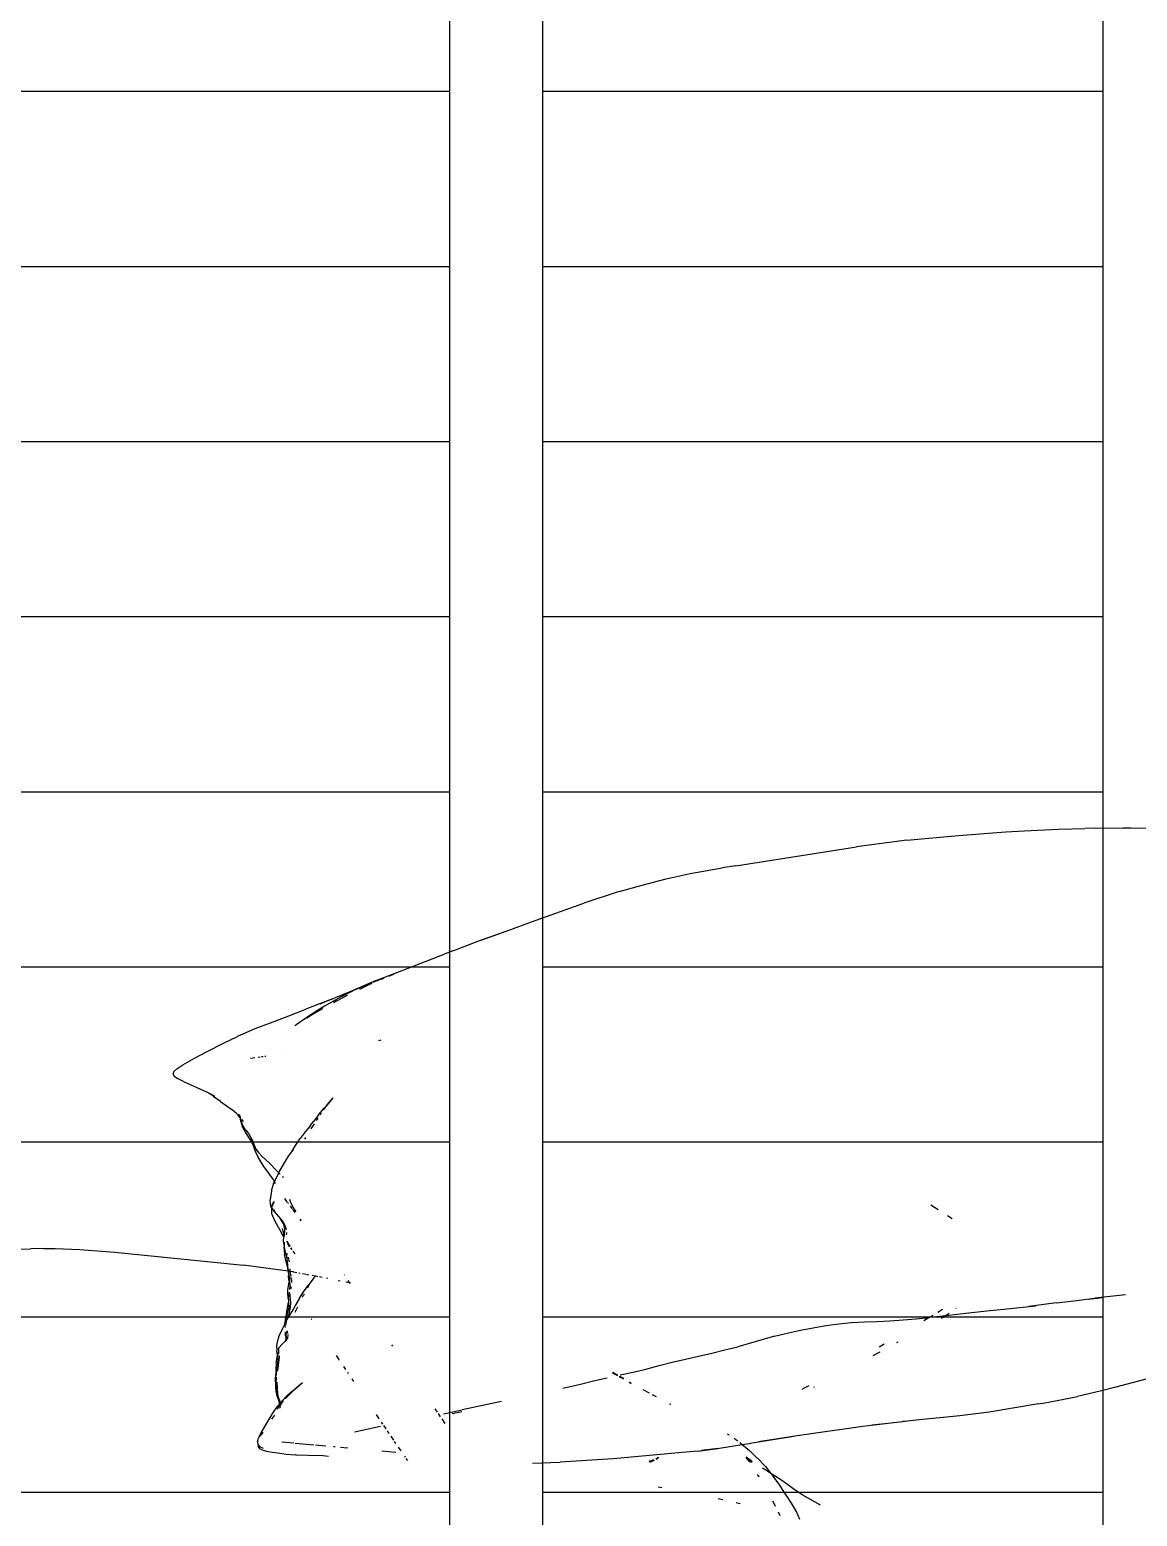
# Model space of a CAD drawing. Header units: millimetres. Extents: x -12551121 to 353735, y 112272 to 285506.
# Drawn here: x 100843 to 101436, y 177550 to 178345 of the extents above; entities that cross this region are included whole.
import ezdxf

# ---------------------------------------------------------------- set-up
doc = ezdxf.new("R2010")
doc.units = ezdxf.units.MM
doc.header["$MEASUREMENT"] = 0
doc.layers.add('+AT9-HATCH', color=8, linetype='Continuous')
doc.layers.add('+AT9_Hardscape', color=1, linetype='Continuous')

# ---------------------------------------------------------------- blocks, each defined once
blk = doc.blocks.new('cabana')
at = {"layer": '+AT9_Hardscape', "color": 1}
for p, q in [((-462.34, -37.19), (-463.45, -43.65)), ((-464.81, -50.42), (-463.45, -43.65)), ((-464.81, -50.42), (-466.05, -56.53)), ((-466.05, -56.53), (-469.25, -69.39)), ((-469.25, -69.39), (-474.53, -87.44)), ((-474.53, -87.44), (-495.41, -153.43)), ((-593.78, -142.17), (-594.78, -143.86)), ((-593.78, -142.17), (-592.13, -141.21)), ((-592.46, -141.96), (-593.52, -143.62)), ((-591.28, -141.31), (-592.46, -141.96)), ((-591.81, -141.29), (-592.13, -141.21)), ((-591.49, -141.26), (-591.81, -141.29)), ((-591.28, -141.31), (-591.49, -141.26)), ((-591.22, -141.28), (-591.28, -141.31)), ((-591.13, -141.23), (-591.22, -141.28)), ((-590.44, -141.33), (-591.22, -141.28)), ((-589.63, -141.32), (-591.13, -141.23)), ((-589.63, -141.32), (-587.74, -142.24)), ((-584.9, -144.38), (-587.74, -142.24)), ((-392.68, -142.29), (-400.9, -153.4)), ((-392.68, -142.29), (-390.38, -139.45)), ((-388.57, -137.91), (-390.38, -139.45)), ((-388.45, -137.88), (-388.57, -137.91)), ((-388.45, -137.88), (-387.37, -137.76)), ((-386.52, -138.13), (-387.37, -137.76)), ((-386.52, -138.13), (-385.28, -140.09)), ((-385.28, -140.09), (-383.76, -143.7)), ((-595.84, -145.74), (-598.03, -151.72)), ((-594.81, -143.92), (-595.84, -145.74)), ((-594.78, -143.86), (-594.81, -143.92)), ((-586.92, -143.38), (-586.34, -144.01)), ((-585.09, -145.21), (-586.34, -144.01)), ((-579.33, -149.61), (-584.9, -144.38)), ((-576.3, -152.28), (-579.33, -149.61)), ((-577.51, -153.22), (-579.19, -151.2)), ((-383.76, -143.7), (-381.63, -150.51)), ((-381.63, -150.51), (-379.65, -157.58)), ((-599.13, -154.96), (-600.51, -159.79)), ((-598.03, -151.72), (-599.13, -154.96)), ((-594.38, -160.32), (-592.4, -154.11)), ((-573.45, -155.41), (-576.3, -152.28)), ((-573.4, -156.34), (-574.77, -155.2)), ((-574.38, -156.68), (-574.41, -156.64)), ((-574.32, -156.77), (-574.38, -156.68)), ((-574.15, -156.73), (-574.38, -156.68)), ((-573.81, -157.14), (-574.32, -156.77)), ((-573.78, -157.18), (-573.81, -157.14)), ((-572.87, -157.01), (-573.75, -156.81)), ((-573.45, -155.41), (-572.21, -157.01)), ((-573.4, -156.34), (-573.32, -156.44)), ((-572.8, -156.88), (-573.32, -156.44)), ((-572.87, -157.01), (-573.32, -156.44)), ((-572.51, -157.47), (-573.17, -157.36)), ((-572.73, -157.18), (-573.13, -157.2)), ((-572.56, -157.08), (-572.87, -157.01)), ((-572.73, -157.18), (-572.87, -157.01)), ((-572.8, -156.88), (-572.72, -156.9)), ((-572.73, -157.18), (-572.49, -157.13)), ((-572.51, -157.47), (-572.73, -157.18)), ((-572.72, -156.9), (-572.21, -157.01)), ((-572.56, -157.08), (-572.72, -156.9)), ((-572.48, -157.09), (-572.56, -157.08)), ((-571.34, -158.95), (-572.51, -157.47)), ((-571.93, -157.56), (-572.51, -157.47)), ((-572.49, -157.13), (-572.48, -157.09)), ((-572.49, -157.13), (-572.44, -157.17)), ((-572.45, -157.12), (-572.48, -157.09)), ((-572.38, -157.11), (-572.45, -157.12)), ((-572.44, -157.17), (-572.39, -157.16)), ((-572.39, -157.16), (-572.19, -157.15)), ((-571.93, -157.56), (-572.39, -157.16)), ((-572.19, -157.15), (-572.38, -157.11)), ((-572.21, -157.01), (-571.75, -157.59)), ((-572.21, -157.01), (-570.84, -157.29)), ((-567.52, -156.56), (-572.19, -157.15)), ((-571.34, -158.95), (-571.98, -157.88)), ((-571.9, -157.57), (-571.93, -157.56)), ((-571.58, -157.83), (-571.9, -157.57)), ((-571.75, -157.59), (-571.9, -157.57)), ((-571.75, -157.59), (-571.72, -157.63)), ((-571.58, -157.83), (-571.72, -157.63)), ((-571.36, -157.66), (-571.72, -157.63)), ((-571.14, -158.46), (-571.58, -157.83)), ((-571.45, -157.94), (-571.58, -157.83)), ((-571.36, -157.66), (-570.19, -157.43)), ((-571.06, -159.32), (-571.34, -158.95)), ((-568.18, -162.73), (-571.14, -158.46)), ((-570.98, -157.31), (-570.84, -157.29)), ((-570.84, -157.29), (-566.58, -156.7)), ((-570.19, -157.43), (-570.84, -157.29)), ((-570.19, -157.43), (-569.07, -157.26)), ((-568.95, -157.25), (-569.07, -157.26)), ((-568.91, -157.25), (-568.95, -157.25)), ((-566.61, -157.11), (-568.91, -157.25)), ((-567.52, -156.56), (-566.58, -156.7)), ((-560.67, -158.07), (-566.61, -157.11)), ((-566.58, -156.7), (-566.28, -156.66)), ((-566.58, -156.7), (-561.16, -157.53)), ((-565.55, -156.59), (-566.28, -156.66)), ((-565.55, -156.59), (-558.8, -157.66)), ((-560.67, -158.07), (-563.55, -157.56)), ((-561.16, -157.53), (-557.74, -158.42)), ((-560.52, -158.09), (-560.67, -158.07)), ((-558.8, -157.66), (-557.88, -157.89)), ((-550.41, -159.88), (-557.88, -157.89)), ((-556.85, -158.66), (-553.59, -159.52)), ((-503.56, -176.16), (-495.41, -153.43)), ((-407.15, -159.46), (-404.18, -156.67)), ((-404.18, -156.67), (-402.17, -154.99)), ((-401.75, -154.63), (-403.84, -157.06)), ((-402.17, -154.99), (-403.84, -157.06)), ((-400.9, -153.4), (-402.17, -154.99)), ((-402.17, -154.99), (-401.75, -154.63)), ((-400.83, -153.58), (-401.75, -154.63)), ((-379.65, -157.58), (-376.88, -167.85)), ((-602.16, -166.18), (-604.07, -174.28)), ((-600.62, -160.18), (-602.16, -166.18)), ((-600.62, -160.18), (-600.51, -159.79)), ((-597.49, -170.46), (-595.22, -162.96)), ((-595.22, -162.96), (-594.57, -160.92)), ((-571.06, -159.32), (-570.84, -159.53)), ((-569.96, -160.84), (-570.03, -160.7)), ((-569.5, -161.47), (-569.96, -160.84)), ((-567.98, -163.97), (-569.62, -161.48)), ((-568.18, -162.73), (-565.65, -167.41)), ((-567.98, -163.97), (-566.31, -166.44)), ((-566.31, -166.44), (-563.43, -171.5)), ((-565.65, -167.41), (-566.31, -166.44)), ((-552.87, -160.18), (-554.56, -159.71)), ((-548.86, -161.13), (-553.59, -159.52)), ((-547.6, -162.07), (-552.87, -160.18)), ((-550.41, -159.88), (-546.45, -161.3)), ((-548.17, -161.12), (-548.86, -161.13)), ((-547.64, -161.12), (-547.95, -161.12)), ((-546.45, -161.3), (-547.64, -161.12)), ((-546.81, -162.1), (-547.6, -162.07)), ((-546.91, -161.43), (-545.44, -161.66)), ((-546.91, -161.43), (-546.03, -161.45)), ((-546.02, -161.37), (-546.45, -161.3)), ((-546.45, -161.3), (-546.03, -161.45)), ((-546.03, -161.45), (-545.44, -161.66)), ((-546.03, -161.45), (-545.58, -161.46)), ((-545.58, -161.46), (-546.02, -161.37)), ((-545.08, -162.15), (-545.8, -162.13)), ((-544.92, -161.6), (-545.58, -161.46)), ((-545.58, -161.46), (-543.96, -161.49)), ((-542.84, -162.75), (-545.08, -162.15)), ((-541.18, -162.01), (-543.96, -161.49)), ((-542.84, -162.75), (-543.39, -162.22)), ((-542.05, -163.85), (-542.84, -162.75)), ((-542.69, -162.78), (-542.84, -162.75)), ((-539.57, -167.3), (-541.93, -164.02)), ((-539.56, -162.55), (-541.18, -162.01)), ((-540.01, -167.12), (-539.18, -167.82)), ((-540.01, -167.12), (-539.57, -167.3)), ((-536.67, -164.2), (-539.56, -162.55)), ((-532.95, -166.87), (-536.67, -164.2)), ((-530.82, -168.65), (-532.95, -166.87)), ((-417.7, -167.89), (-416.2, -167.07)), ((-416.26, -167.19), (-415.24, -166.45)), ((-416.2, -167.07), (-415.24, -166.45)), ((-415.24, -166.45), (-412.64, -164.54)), ((-415.24, -166.45), (-413.37, -165.23)), ((-407.15, -159.46), (-412.64, -164.54)), ((-604.07, -174.28), (-604.87, -177.04)), ((-599.37, -176.71), (-597.77, -171.39)), ((-565.42, -167.75), (-565.65, -167.41)), ((-565.42, -167.75), (-563.43, -171.5)), ((-539.18, -167.82), (-539.57, -167.3)), ((-539.57, -167.3), (-538.28, -167.81)), ((-538.77, -168.41), (-539.18, -167.82)), ((-538.81, -167.82), (-538.28, -167.81)), ((-538.81, -167.82), (-537.41, -168.16)), ((-536.71, -169.02), (-538.77, -168.41)), ((-538.28, -167.81), (-537.7, -167.8)), ((-538.28, -167.81), (-537.41, -168.16)), ((-537.5, -167.8), (-537.12, -167.79)), ((-537.12, -167.79), (-536.55, -167.9)), ((-536.18, -168.14), (-537.1, -168.16)), ((-535.98, -168.13), (-536.55, -167.9)), ((-536.55, -167.9), (-535.24, -168.07)), ((-536.18, -168.14), (-536.55, -167.9)), ((-535.98, -168.13), (-536.18, -168.14)), ((-534.81, -169.04), (-536.18, -168.14)), ((-534.81, -169.04), (-536.08, -169.08)), ((-535.22, -168.11), (-535.98, -168.13)), ((-535.19, -168.46), (-535.98, -168.13)), ((-535.05, -168.45), (-535.19, -168.46)), ((-535, -168.54), (-535.19, -168.46)), ((-534.75, -169.03), (-534.81, -169.04)), ((-534.72, -169.1), (-534.75, -169.03)), ((-532.05, -168.45), (-532.72, -168.37)), ((-532.05, -168.45), (-530.82, -168.65)), ((-529.55, -169.7), (-531.79, -168.89)), ((-530.82, -168.65), (-530.63, -168.68)), ((-529.55, -169.7), (-530.82, -168.65)), ((-528.41, -169.4), (-530.63, -168.68)), ((-528.07, -170.93), (-529.55, -169.7)), ((-528.15, -170.22), (-529.55, -169.7)), ((-525.46, -170.71), (-528.41, -169.4)), ((-528.15, -170.22), (-523.61, -172.2)), ((-528.02, -170.98), (-528.07, -170.93)), ((-526.88, -171.43), (-528.02, -170.98)), ((-523.91, -174.8), (-528.02, -170.98)), ((-522.67, -173.26), (-526.88, -171.43)), ((-525.46, -170.71), (-520.91, -172.59)), ((-521.95, -176.57), (-523.91, -174.8)), ((-522.07, -172.67), (-523.61, -172.2)), ((-520.34, -173.91), (-522.67, -173.26)), ((-520.02, -172.98), (-522.07, -172.67)), ((-520.91, -172.59), (-521.28, -172.5)), ((-518.51, -173.2), (-520.91, -172.59)), ((-520.91, -172.59), (-520.02, -172.98)), ((-518.13, -174.18), (-520.34, -173.91)), ((-519.95, -172.99), (-520.02, -172.98)), ((-519.95, -172.99), (-519.6, -173.14)), ((-518.51, -173.2), (-519.95, -172.99)), ((-519.6, -173.14), (-519.57, -173.15)), ((-519.57, -173.15), (-519.49, -173.18)), ((-519.49, -173.18), (-518.09, -173.31)), ((-518.37, -173.24), (-518.51, -173.2)), ((-518.16, -173.25), (-518.37, -173.24)), ((-518.09, -173.31), (-518.16, -173.25)), ((-517.23, -174.32), (-518.13, -174.18)), ((-518.09, -173.31), (-517.64, -173.33)), ((-514.67, -174.45), (-517.64, -173.33)), ((-517.64, -173.33), (-516.88, -173.35)), ((-515.96, -174.48), (-517.23, -174.32)), ((-516.88, -173.35), (-515.77, -173.5)), ((-515.96, -174.48), (-515.83, -174.54)), ((-515.83, -174.54), (-515.75, -174.55)), ((-515.77, -173.5), (-513.3, -173.96)), ((-515.75, -174.55), (-515.33, -174.75)), ((-513.25, -174.99), (-513.41, -174.93)), ((-513.3, -173.96), (-509.51, -175.54)), ((-511.32, -175.41), (-513.25, -174.99)), ((-475.96, -174.78), (-482.73, -176.88)), ((-471.44, -173.92), (-475.96, -174.78)), ((-469.37, -174.21), (-471.44, -173.92)), ((-468.37, -174.42), (-470.53, -175.24)), ((-468.37, -174.42), (-469.37, -174.21)), ((-468.28, -174.39), (-468.37, -174.42)), ((-467.65, -174.58), (-468.37, -174.42)), ((-468.28, -174.39), (-466.39, -174.29)), ((-467.28, -174.89), (-465.65, -176.33)), ((-466.39, -174.29), (-464.19, -174.58)), ((-459.7, -176.3), (-464.19, -174.58)), ((-453.74, -178.42), (-445.49, -174.72)), ((-445.49, -174.72), (-440.51, -173.05)), ((-438.17, -173.71), (-440.56, -175.25)), ((-437.66, -172.14), (-440.51, -173.05)), ((-435.66, -172.63), (-438.17, -173.71)), ((-437.57, -173.35), (-438.17, -173.71)), ((-432.94, -171.48), (-437.66, -172.14)), ((-435.62, -172.56), (-437.57, -173.35)), ((-430.73, -171.84), (-435.66, -172.63)), ((-435.39, -172.51), (-435.66, -172.63)), ((-435.39, -172.51), (-435.62, -172.56)), ((-434.68, -172.24), (-435.39, -172.51)), ((-430.15, -171.58), (-434.68, -172.24)), ((-432.96, -171.58), (-434.68, -172.24)), ((-432.78, -171.56), (-432.96, -171.58)), ((-431.49, -171.04), (-432.94, -171.48)), ((-431.49, -171.04), (-432.63, -171.46)), ((-430.2, -170.65), (-432.46, -171.45)), ((-429.28, -170.23), (-431.49, -171.04)), ((-430.2, -170.65), (-431.49, -171.04)), ((-428, -170.94), (-430.73, -171.84)), ((-427.35, -170.63), (-430.15, -171.58)), ((-426.55, -169.21), (-429.28, -170.23)), ((-427.35, -170.63), (-428, -170.94)), ((-427.11, -170.55), (-427.35, -170.63)), ((-425.05, -169.53), (-427.11, -170.55)), ((-423.09, -168.17), (-426.55, -169.21)), ((-424.32, -169.21), (-425.05, -169.53)), ((-422.29, -168.39), (-424.32, -169.21)), ((-423.09, -168.17), (-420.1, -167.96)), ((-421.71, -168.15), (-422.29, -168.39)), ((-420.34, -168.17), (-422.29, -168.39)), ((-420.1, -167.96), (-421.71, -168.15)), ((-420.16, -169.23), (-419.21, -168.72)), ((-420.1, -167.96), (-419.95, -167.97)), ((-420.06, -169.23), (-419.1, -168.77)), ((-418.92, -167.86), (-419.95, -167.97)), ((-419.95, -167.97), (-418.35, -168.05)), ((-419.68, -168.1), (-419.83, -168.11)), ((-418.65, -168.12), (-419.68, -168.1)), ((-417.7, -167.89), (-418.92, -167.86)), ((-417.7, -167.89), (-418.35, -168.05)), ((-418.12, -168.12), (-417.7, -167.89)), ((-417.72, -168.12), (-417.1, -167.91)), ((-417.68, -167.89), (-417.7, -167.89)), ((-415.76, -167.46), (-417.68, -167.89)), ((-417.1, -167.91), (-417.68, -167.89)), ((-417.18, -168.12), (-416.26, -167.94)), ((-417.1, -167.91), (-415.76, -167.46)), ((-416.26, -167.94), (-417.1, -167.91)), ((-376.88, -167.85), (-375.02, -175.45)), ((-600.83, -181.54), (-600.53, -180.56)), ((-531.09, -183.01), (-531.55, -183.2)), ((-525.8, -175.46), (-523.35, -177.27)), ((-519.02, -179.2), (-521.95, -176.57)), ((-519.02, -179.2), (-516.1, -182.05)), ((-518.69, -180.87), (-517.63, -181.72)), ((-517.15, -182.14), (-517.63, -181.72)), ((-516.1, -182.05), (-513.26, -185.09)), ((-513.15, -175.68), (-511.91, -176.2)), ((-510.11, -175.67), (-512.18, -175.34)), ((-511.32, -175.41), (-512.18, -175.34)), ((-510.11, -175.67), (-511.32, -175.41)), ((-509.51, -175.54), (-511.32, -175.41)), ((-510.03, -175.84), (-508.11, -176.13)), ((-508.69, -176.97), (-509.94, -176.77)), ((-509.51, -175.54), (-508.11, -176.13)), ((-508.38, -175.63), (-509.51, -175.54)), ((-507.1, -176.99), (-508.69, -176.97)), ((-508.38, -175.63), (-505.83, -175.9)), ((-508.11, -176.13), (-507.97, -176.18)), ((-507.97, -176.18), (-507.35, -176.24)), ((-503.56, -176.16), (-507.35, -176.24)), ((-506.2, -176.42), (-507.35, -176.24)), ((-504, -177.03), (-506.5, -177)), ((-505.61, -181.55), (-505.94, -182.35)), ((-503.56, -176.16), (-505.83, -175.9)), ((-504.57, -178.98), (-505.22, -180.59)), ((-504.57, -178.98), (-504.33, -178.31)), ((-504.3, -178.22), (-504, -177.39)), ((-503.88, -177.05), (-504, -177.03)), ((-503.98, -177.34), (-503.88, -177.05)), ((-503.67, -176.48), (-503.93, -176.49)), ((-503.88, -177.05), (-503.67, -176.48)), ((-502.56, -177.25), (-503.88, -177.05)), ((-503.67, -176.48), (-503.56, -176.16)), ((-503.67, -176.48), (-501.77, -176.36)), ((-503.53, -176.16), (-503.56, -176.16)), ((-502.18, -176.13), (-503.53, -176.16)), ((-501.77, -176.36), (-503.53, -176.16)), ((-501.09, -176.32), (-502.18, -176.13)), ((-501.77, -176.36), (-501.09, -176.32)), ((-501.09, -176.32), (-497.7, -176.11)), ((-498.1, -176.84), (-501.09, -176.32)), ((-498.1, -176.84), (-498.69, -176.82)), ((-497.24, -177.77), (-498.69, -177.71)), ((-498.1, -176.84), (-497.93, -176.91)), ((-497.93, -176.91), (-496.76, -177.02)), ((-497.7, -176.11), (-494.09, -176.21)), ((-496.17, -177.7), (-497.24, -177.77)), ((-496.45, -177.05), (-496.76, -177.02)), ((-492.47, -176.81), (-496.45, -177.05)), ((-496.45, -177.05), (-494.56, -177.32)), ((-493.55, -180.96), (-495.27, -181.61)), ((-494.05, -177.57), (-494.51, -177.6)), ((-490.48, -176.68), (-494.09, -176.21)), ((-492.63, -180.48), (-491.81, -180.18)), ((-492.63, -180.48), (-491.76, -180.21)), ((-491.68, -180.26), (-492.59, -180.6)), ((-490.23, -176.75), (-492.47, -176.81)), ((-490.95, -179.87), (-488.95, -179.14)), ((-488.59, -179.06), (-490.83, -179.92)), ((-490.8, -179.93), (-487.67, -178.97)), ((-488.59, -179.06), (-490.8, -179.93)), ((-490.74, -179.53), (-488.55, -179)), ((-490.74, -179.53), (-488.95, -179.14)), ((-490.23, -176.75), (-490.48, -176.68)), ((-489.52, -176.73), (-490.23, -176.75)), ((-487.89, -177.39), (-490.23, -176.75)), ((-487.23, -176.95), (-489.52, -176.73)), ((-488.95, -179.14), (-488.55, -179)), ((-488.95, -179.14), (-488.59, -179.06)), ((-488.4, -179.02), (-488.59, -179.06)), ((-488.55, -179), (-488.27, -178.89)), ((-488.18, -178.9), (-488.4, -179.02)), ((-488.4, -179.02), (-487.98, -178.93)), ((-488.27, -178.89), (-488.18, -178.9)), ((-488.11, -178.91), (-488.18, -178.9)), ((-484.82, -177.64), (-487.23, -176.95)), ((-485.1, -177.74), (-484.82, -177.64)), ((-484.82, -177.64), (-485.09, -177.77)), ((-484.64, -178.05), (-484.94, -178.02)), ((-484.88, -178.12), (-484.64, -178.05)), ((-484.82, -177.64), (-484.78, -177.65)), ((-484.82, -178.22), (-484.76, -178.24)), ((-484.81, -178.25), (-484.76, -178.24)), ((-484.78, -177.65), (-482.73, -176.88)), ((-484.49, -177.74), (-484.78, -177.65)), ((-484.76, -178.24), (-484.32, -178.14)), ((-484.48, -178.1), (-484.64, -178.05)), ((-483.57, -178.09), (-484.49, -177.74)), ((-484.32, -178.14), (-484.48, -178.1)), ((-484.32, -178.14), (-484.16, -178.11)), ((-481.71, -178.82), (-484.32, -178.14)), ((-483.07, -179.53), (-484.23, -179.23)), ((-484.16, -178.11), (-483.57, -178.09)), ((-483.57, -178.09), (-480.53, -178.01)), ((-481.71, -178.82), (-483.57, -178.09)), ((-481.68, -178.83), (-481.71, -178.82)), ((-480.87, -179.72), (-481.7, -179.65)), ((-481.08, -178.98), (-481.68, -178.83)), ((-479.93, -179.08), (-481.08, -178.98)), ((-478.64, -179.45), (-480.87, -179.72)), ((-477.76, -178.84), (-479.93, -179.08)), ((-476.03, -178.48), (-478.64, -179.45)), ((-476.91, -178.75), (-477.99, -178.93)), ((-477.99, -178.93), (-477.76, -178.84)), ((-477.76, -178.84), (-475.31, -177.89)), ((-476.91, -178.75), (-477.76, -178.84)), ((-471.47, -175.93), (-476.03, -178.48)), ((-470.53, -175.24), (-475.31, -177.89)), ((-469.82, -175.29), (-471.47, -175.93)), ((-467.04, -175.23), (-467.69, -175.16)), ((-467.45, -183.48), (-465.13, -182.55)), ((-465.64, -176.47), (-467.04, -175.23)), ((-465.48, -176.54), (-465.65, -176.33)), ((-459.7, -176.3), (-455.79, -178.5)), ((-456.24, -179.28), (-455.21, -178.93)), ((-455.79, -178.5), (-455.21, -178.93)), ((-455.21, -178.93), (-453.74, -178.42)), ((-455.21, -178.93), (-450.92, -182.09)), ((-450.92, -182.09), (-451.81, -182.73)), ((-449.72, -181.24), (-450.92, -182.09)), ((-450.92, -182.09), (-450.51, -182.39)), ((-450.51, -182.39), (-446.31, -186.16)), ((-444.65, -178.11), (-449.72, -181.24)), ((-440.56, -175.25), (-444.65, -178.11)), ((-388.13, -182.22), (-387.97, -179.9)), ((-374.54, -177.34), (-375.02, -175.45)), ((-374.54, -177.34), (-372.84, -185.59)), ((-602.8, -188.08), (-601.66, -184.29)), ((-514.41, -184.56), (-513.19, -185.72)), ((-510.55, -188.31), (-513.26, -185.09)), ((-510.52, -188.32), (-510.55, -188.31)), ((-509, -189.89), (-510.52, -188.32)), ((-509, -189.89), (-509.57, -191.27)), ((-508.35, -188.29), (-509, -189.89)), ((-508.77, -190.13), (-509, -189.89)), ((-507.29, -185.68), (-507.62, -186.48)), ((-506.39, -183.46), (-507.14, -185.31)), ((-478.56, -188.6), (-477.76, -188.24)), ((-478.52, -188.64), (-477.9, -188.36)), ((-477.9, -188.36), (-477.66, -188.27)), ((-473.59, -186.3), (-472.26, -185.68)), ((-473.17, -186.56), (-473.21, -186.53)), ((-473.17, -186.56), (-472.19, -186.31)), ((-472.19, -186.31), (-473.09, -186.6)), ((-471.75, -186.13), (-472.19, -186.31)), ((-471.72, -186.15), (-472.19, -186.31)), ((-472.19, -186.31), (-471.69, -186.18)), ((-472.09, -185.6), (-471.7, -185.42)), ((-471, -185.93), (-471.49, -186.06)), ((-471.44, -185.3), (-469.77, -184.52)), ((-471.42, -186.11), (-470.92, -185.99)), ((-468.76, -185.32), (-470.78, -185.87)), ((-470.7, -185.93), (-468.69, -185.43)), ((-467.63, -185.02), (-468.5, -185.25)), ((-468.3, -183.84), (-467.93, -183.67)), ((-468.29, -185.33), (-467.16, -185.04)), ((-467.93, -183.67), (-467.81, -183.62)), ((-466.06, -184.89), (-467.16, -185.04)), ((-453.9, -184.12), (-453.27, -183.76)), ((-453.27, -183.76), (-453.87, -184.15)), ((-446.31, -186.16), (-443.33, -189.11)), ((-443.33, -189.11), (-441.57, -191.01)), ((-441.57, -191.01), (-441.31, -191.26)), ((-388.56, -188.09), (-388.52, -187.59)), ((-388.46, -186.68), (-388.39, -185.81)), ((-388.34, -185.08), (-388.27, -184.08)), ((-372.84, -185.59), (-371.47, -194.34)), ((-595.11, -193.23), (-594.92, -207.46)), ((-567.04, -197.76), (-568.55, -198.38)), ((-563.24, -196.2), (-563.84, -196.45)), ((-559.7, -194.75), (-561.32, -195.41)), ((-555.52, -193.03), (-555.78, -193.14)), ((-553.03, -192.01), (-555.39, -192.98)), ((-511.29, -195.5), (-511.64, -196.31)), ((-509.87, -192.03), (-510.4, -193.33)), ((-441.31, -191.26), (-438.48, -193.97)), ((-440.32, -192.31), (-441.31, -191.26)), ((-438.48, -193.97), (-435.4, -197.15)), ((-432.4, -200.52), (-435.4, -197.15)), ((-389.27, -196.83), (-389.26, -196.71)), ((-371.47, -194.34), (-369.8, -204.69)), ((-610.5, -212.73), (-608.14, -205.42)), ((-588.4, -206.52), (-590.93, -207.56)), ((-515.55, -205.32), (-516.35, -207.16)), ((-516.35, -207.16), (-515.02, -206.62)), ((-513.89, -201.49), (-514.27, -202.38)), ((-511.89, -205.33), (-511.59, -205.21)), ((-436.29, -199.47), (-435.41, -200.26)), ((-429.62, -203.94), (-432.4, -200.52)), ((-429.16, -206.12), (-431.56, -203.76)), ((-429.62, -203.94), (-430.83, -202.6)), ((-429.5, -204.09), (-429.62, -203.94)), ((-429.5, -204.09), (-427.84, -205.9)), ((-424.94, -209.39), (-427.84, -205.9)), ((-375.54, -206.84), (-375.08, -208)), ((-369.8, -204.69), (-368.31, -213.38)), ((-607.8, -214.48), (-610.13, -215.44)), ((-604.39, -213.08), (-605.61, -213.58)), ((-601.29, -211.81), (-603.67, -212.79)), ((-598.13, -210.51), (-599.63, -211.13)), ((-594.93, -209.2), (-596.99, -210.05)), ((-592.83, -208.34), (-594.14, -208.88)), ((-516.86, -207.37), (-516.35, -207.16)), ((-516.35, -207.16), (-516.55, -207.63)), ((-426.64, -208.59), (-427.69, -207.56)), ((-425.18, -210.12), (-424.32, -211.06)), ((-424.94, -209.39), (-422.13, -213.08)), ((-422.93, -212.56), (-422.2, -213.35)), ((-422.2, -213.35), (-417.61, -218.86)), ((-422.13, -213.08), (-420.71, -214.89)), ((-420.71, -214.89), (-417.61, -218.86)), ((-375.09, -208.06), (-375.08, -208)), ((-373.11, -212.8), (-375.09, -208.06)), ((-373.06, -213.46), (-373.92, -211.19)), ((-371.65, -216.76), (-373.11, -212.8)), ((-372.93, -213.85), (-373.06, -213.46)), ((-371.65, -216.76), (-372.98, -213.46)), ((-369.94, -222.77), (-372.93, -213.85)), ((-372.93, -213.85), (-371.28, -218.27)), ((-366.88, -222), (-368.31, -213.38)), ((-614.69, -217.31), (-615.93, -217.82)), ((-613.28, -216.73), (-613.87, -216.97)), ((-554.34, -222.75), (-553.63, -222.46)), ((-370.85, -218.72), (-371.65, -216.76)), ((-371.65, -216.76), (-371.16, -218.09)), ((-368.78, -224.44), (-370.85, -218.72)), ((-369.86, -223.05), (-369.94, -222.77)), ((-365.79, -229.12), (-367.07, -222.15)), ((-365.79, -229.12), (-366.88, -222)), ((-365.77, -233.78), (-368.78, -224.44)), ((-367.36, -231.18), (-367.89, -229.5)), ((-365.79, -229.12), (-365.59, -230.43)), ((-365.46, -230.91), (-365.59, -230.43)), ((-593.97, -239.01), (-591.91, -238.17)), ((-367.36, -231.18), (-367.22, -231.69)), ((-367.22, -231.69), (-366.92, -232.69)), ((-365.63, -237.55), (-366.92, -232.69)), ((-363.8, -241.15), (-365.77, -233.78)), ((-363.95, -239.27), (-365.46, -230.91)), ((-600.64, -241.74), (-597.95, -240.64)), ((-596.61, -240.09), (-594.73, -239.32)), ((-596.1, -246.42), (-596.16, -251.83)), ((-595.37, -241.89), (-595.45, -252.14)), ((-363.8, -241.15), (-363.99, -240.15)), ((-363.36, -242.78), (-363.95, -239.27)), ((-363.75, -241.31), (-363.8, -241.15)), ((-362.33, -250.45), (-363.78, -244.55)), ((-362.57, -247.4), (-363.75, -241.31)), ((-363.36, -242.78), (-363.75, -241.31)), ((-362.92, -245.35), (-363.75, -241.31)), ((-363.21, -243.33), (-363.36, -242.78)), ((-362.92, -245.35), (-363.36, -242.78)), ((-361.03, -253.83), (-363.21, -243.33)), ((-362.57, -247.4), (-362.92, -245.35)), ((-362.34, -248.19), (-362.92, -245.35)), ((-595.28, -273.62), (-595.45, -252.14)), ((-392.81, -250.17), (-392.75, -248.87)), ((-362.12, -249.45), (-362.34, -248.19)), ((-362.04, -251.81), (-362.33, -250.45)), ((-360.93, -256.16), (-361.6, -252.39)), ((-361.03, -253.83), (-358.06, -272.52)), ((-360.75, -257.92), (-360.97, -256.86)), ((-360.84, -256.92), (-360.93, -256.16)), ((-360.69, -257.84), (-360.84, -256.92)), ((-360.67, -258.15), (-360.75, -257.92)), ((-360.69, -257.84), (-360.67, -258.15)), ((-360.62, -258.63), (-360.67, -258.15)), ((-360.19, -261.39), (-360.15, -261.63)), ((-359.79, -264.14), (-360.15, -261.63)), ((-358.06, -272.52), (-354.59, -292.85)), ((-631.08, -283.08), (-633.64, -297.7)), ((-353.73, -298.29), (-354.59, -292.85)), ((-637.59, -325.83), (-633.64, -297.7)), ((-353.73, -298.29), (-351.51, -312.48)), ((-595.15, -307.2), (-594.89, -316.95)), ((-594.89, -316.95), (-594.65, -324.22)), ((-351.53, -313.23), (-348.99, -330.52)), ((-351.51, -312.48), (-348.99, -330.52)), ((-641.98, -362.78), (-637.59, -325.83)), ((-594.65, -324.22), (-594.55, -331.73)), ((-348.99, -330.52), (-347.27, -342.24)), ((-597, -340.25), (-595.3, -338.36)), ((-596.98, -340.11), (-595.31, -338.17)), ((-595.31, -338.17), (-596.97, -340.02)), ((-595.3, -338.12), (-595.31, -338.17)), ((-592.44, -334.85), (-594.52, -337.23)), ((-594.52, -337.51), (-592.41, -335.17)), ((-594.52, -337.27), (-594.52, -337.23)), ((-594.52, -338.82), (-594.47, -345.98)), ((-658.23, -348.26), (-657.47, -346.32)), ((-643, -347.24), (-643.61, -344.51)), ((-642.54, -346.86), (-643, -344.25)), ((-642.51, -349.43), (-642.8, -348.15)), ((-642.01, -349.84), (-642.31, -348.16)), ((-604.64, -349), (-607.09, -352)), ((-599.36, -342.74), (-600.14, -343.63)), ((-600.11, -343.68), (-599.48, -342.98)), ((-600.09, -343.7), (-599.48, -342.98)), ((-594.47, -345.98), (-594.24, -352.91)), ((-347.27, -342.24), (-343.25, -371.66)), ((-608.24, -353.41), (-609.75, -355.26)), ((-594.24, -352.91), (-593.9, -360.31)), ((-642.95, -371.18), (-641.98, -362.78)), ((-615.2, -361.4), (-615.4, -361.69)), ((-615.2, -361.42), (-615.4, -361.69)), ((-615.22, -361.85), (-615.34, -361.94)), ((-615.33, -361.99), (-615.34, -361.94)), ((-615.33, -361.99), (-615.22, -361.92)), ((-615.32, -362.03), (-615.33, -361.99)), ((-615.21, -361.78), (-615.22, -361.85)), ((-593.9, -360.31), (-593.59, -367.41)), ((-642.95, -371.18), (-643.73, -381.78)), ((-643.73, -381.78), (-642.98, -373.1)), ((-593.59, -367.41), (-593.41, -374.66)), ((-341.15, -391.46), (-343.25, -371.66)), ((-671.29, -378.78), (-670.28, -376.56)), ((-643.73, -381.78), (-643.81, -382.72)), ((-593.41, -374.66), (-593.25, -381.86)), ((-593.25, -381.86), (-593.14, -389.26)), ((-675.22, -387.44), (-674.33, -385.48)), ((-643.81, -382.72), (-644.4, -395.07)), ((-637.05, -388.42), (-637.92, -389.28)), ((-593.14, -389.26), (-592.92, -396.38)), ((-651.54, -395.65), (-654.86, -397.85)), ((-654.54, -398.4), (-651.54, -395.65)), ((-653.27, -397.35), (-654.54, -398.4)), ((-654.26, -398.29), (-653.27, -397.35)), ((-653.99, -396.89), (-654.06, -396.95)), ((-653.43, -396.68), (-653.99, -396.89)), ((-651.6, -395.6), (-653.75, -396.66)), ((-653.27, -397.35), (-651.5, -395.69)), ((-651.38, -395.79), (-653.27, -397.35)), ((-644.4, -395.07), (-648.24, -398.21)), ((-644.4, -395.07), (-644.57, -398.78)), ((-643.11, -394.02), (-644.4, -395.07)), ((-641.01, -392.3), (-642, -393.11)), ((-640.2, -391.51), (-641.01, -392.3)), ((-592.92, -396.38), (-592.65, -403.56)), ((-341.15, -391.46), (-340.23, -404.22)), ((-678.52, -405.19), (-680.29, -405.63)), ((-677.19, -404.82), (-678.52, -405.19)), ((-663.04, -400.24), (-663.18, -400.29)), ((-663.04, -400.24), (-661.75, -399.76)), ((-662.63, -406.88), (-660.38, -404.62)), ((-658.37, -404.79), (-662.63, -406.88)), ((-660.38, -404.62), (-659.01, -403.15)), ((-653.48, -401.71), (-658.37, -404.79)), ((-653.48, -401.71), (-653.12, -401.49)), ((-648.24, -398.21), (-653.12, -401.49)), ((-645.97, -424.81), (-644.81, -403.96)), ((-644.81, -403.96), (-645.71, -423.07)), ((-644.61, -400.34), (-644.81, -403.96)), ((-644.57, -398.78), (-644.61, -400.34)), ((-591.24, -423.97), (-592.65, -403.56)), ((-340.23, -404.22), (-339.65, -417.57)), ((-686, -407.14), (-683.85, -406.56)), ((-680.57, -414.5), (-675.45, -412.41)), ((-675.45, -412.41), (-674.56, -412.06)), ((-674.56, -412.06), (-669.3, -410.1)), ((-672.99, -416.67), (-668.76, -412.95)), ((-669.3, -410.1), (-664.12, -407.62)), ((-668.76, -412.95), (-666.63, -410.92)), ((-666.63, -410.92), (-662.63, -406.88)), ((-662.63, -406.88), (-664.12, -407.62)), ((-690.09, -417.02), (-685.47, -416.06)), ((-685.47, -416.06), (-680.57, -414.5)), ((-684.7, -429.42), (-677.35, -421)), ((-677.35, -421), (-672.99, -416.67)), ((-339.65, -417.57), (-339.54, -430.69)), ((-648.32, -460.32), (-645.97, -424.81)), ((-591.24, -423.97), (-590.94, -431.71)), ((-621.98, -433.03), (-622.14, -432.49)), ((-620.96, -436.46), (-621.98, -433.03)), ((-590.94, -431.71), (-590.88, -438.25)), ((-339.54, -430.69), (-339.99, -448.06)), ((-622.33, -439.14), (-622.44, -438.67)), ((-590.97, -445.11), (-591.22, -452.06)), ((-590.88, -438.25), (-590.97, -445.11)), ((-591.22, -452.06), (-591.72, -459)), ((-340.4, -455.47), (-339.99, -448.06)), ((-648.55, -463.29), (-648.32, -460.32)), ((-591.72, -459), (-592.54, -465.83)), ((-340.4, -455.47), (-343.77, -520.7)), ((-649.53, -475.55), (-648.55, -463.29)), ((-649.53, -475.55), (-648.58, -465.17)), ((-592.54, -465.83), (-593.6, -472.59)), ((-650.76, -488.97), (-649.53, -475.55)), ((-611.07, -477.32), (-612.26, -473.36)), ((-593.6, -472.59), (-594.78, -479.2)), ((-650.21, -484.03), (-650.03, -481.79)), ((-649.94, -480.86), (-650.03, -481.79)), ((-607.42, -480.53), (-608.41, -477.54)), ((-594.78, -479.2), (-595.84, -486.13)), ((-653.34, -512.35), (-650.76, -488.97)), ((-607.91, -487.84), (-608.13, -487.12)), ((-596.83, -493.04), (-597.69, -500)), ((-595.84, -486.13), (-596.83, -493.04)), ((-597.69, -500), (-598.37, -507.12)), ((-598.4, -507.4), (-599.67, -503.89)), ((-598.4, -507.4), (-599.21, -516.25)), ((-598.37, -507.12), (-598.4, -507.4)), ((-597.79, -509.08), (-598.4, -507.4)), ((-654.64, -528.02), (-653.34, -512.35)), ((-599.72, -515.15), (-600.31, -513.17)), ((-599.21, -516.25), (-599.74, -522.12)), ((-599.21, -516.25), (-599.72, -515.15)), ((-598.46, -517.87), (-599.21, -516.25)), ((-595.71, -514.85), (-596.7, -512.1)), ((-599.74, -522.12), (-600.41, -529.87)), ((-596.49, -522.12), (-596.58, -521.93)), ((-542.96, -523.56), (-539.65, -520.22)), ((-345.86, -547.85), (-343.77, -520.7)), ((-655.7, -554.79), (-654.64, -528.02)), ((-600.41, -529.87), (-601.31, -537.89)), ((-549.28, -529.94), (-547.22, -527.86)), ((-601.31, -537.89), (-602.91, -552.29)), ((-345.86, -547.85), (-349.03, -575.52)), ((-655.7, -554.79), (-655.85, -559.28)), ((-602.91, -552.29), (-604, -564.21)), ((-655.85, -559.28), (-656.09, -576.1)), ((-604.81, -575.4), (-603.58, -560.54)), ((-603.58, -560.54), (-604, -564.21)), ((-655.74, -589.26), (-656.09, -576.1)), ((-604.81, -575.4), (-605.62, -584.73)), ((-349.03, -575.52), (-352.45, -600.6)), ((-605.62, -584.73), (-606.54, -595.95)), ((-655.44, -597.16), (-655.74, -589.26)), ((-608.18, -612.35), (-606.54, -595.95)), ((-606.33, -592.62), (-607.04, -600.27)), ((-606.54, -595.95), (-607.04, -600.27)), ((-606.33, -592.62), (-606.54, -595.95)), ((-653.38, -637.8), (-655.44, -597.16)), ((-352.45, -600.6), (-353.94, -610.45)), ((-353.94, -610.45), (-356.84, -628.58)), ((-356.84, -628.58), (-359.31, -642.5)), ((-360.25, -647.68), (-359.31, -642.5)), ((-360.25, -647.68), (-363.18, -662.43)), ((-364.07, -666.66), (-366.06, -674.89)), ((-363.18, -662.43), (-364.07, -666.66))]:
    blk.add_line(p, q, dxfattribs=at)

msp = doc.modelspace()

# ---------------------------------------------------------------- hatches: boundary and pattern name
at = {"layer": '+AT9-HATCH'}
h = msp.add_hatch(dxfattribs=at)
h.set_pattern_fill('ANSI38', color=62, scale=100)
h.set_pattern_definition([(45, (4874355.9, 2835157.78), (-224.506403, 224.506403), []), (135, (4874355.9, 2835157.78), (-673.51921, 224.506403), [793.75, -476.25])])
h.paths.add_polyline_path([(99292.22, 179726.48), (101217.22, 179726.48, -0.414214), (102317.22, 178626.48), (102317.22, 173351.49), (103142.22, 173351.49), (103142.22, 174876.48), (103042.22, 174876.48), (103042.22, 176526.48), (103042.22, 176676.47), (103192.22, 176676.48), (103192.22, 177626.51), (103142.22, 177626.51), (103142.22, 180226.48), (99442.22, 180226.47), (99292.22, 180226.47)])
h = msp.add_hatch(dxfattribs=at)
h.set_pattern_fill('LINE', color=8, scale=750)
h.paths.add_polyline_path([(98342.22, 176851.47), (98342.22, 179526.48), (97292.22, 179526.48, 0.414214), (96392.22, 178626.48), (96392.22, 177751.48, -0.414214), (95292.22, 176651.48), (94892.22, 176651.48), (94892.22, 174751.48), (96392.22, 174751.48, 0.414214), (97292.22, 175651.48), (97292.22, 176001.46), (97292.22, 176451.47, -0.414214), (97692.22, 176851.47), (98342.22, 176851.47)], is_closed=False)
h.paths.add_polyline_path([(98392.22, 179526.48), (98392.22, 176851.47), (98692.22, 176851.47), (98692.22, 179526.48)])
h.paths.add_polyline_path([(98742.22, 179526.48), (98742.22, 176851.47), (99042.22, 176851.47), (99042.22, 179526.48)])
h.paths.add_polyline_path([(99367.22, 179526.48), (99367.22, 176851.47), (99667.22, 176851.47), (99667.22, 179526.48)])
h.paths.add_polyline_path([(99717.22, 179526.48), (99717.22, 176851.47), (100017.22, 176851.47), (100017.22, 179526.48)])
h.paths.add_polyline_path([(100067.22, 179526.48), (100067.22, 176851.47), (100367.22, 176851.47), (100367.22, 179526.48)])
h.paths.add_polyline_path([(100417.22, 179526.48), (100417.22, 176851.47), (100717.22, 176851.47), (100717.22, 179526.48)])
h.paths.add_polyline_path([(101067.22, 176716.04), (101067.22, 179526.48), (100767.22, 179526.48), (100767.22, 176851.46), (100767.22, 176851.46, -0.21525)])
h.paths.add_polyline_path([(101117.22, 179526.48), (101117.22, 173451.49), (101417.22, 173451.49), (101417.22, 179503.97, 0.056082), (101217.22, 179526.48), (101117.22, 179526.48)], is_closed=False)
h.paths.add_polyline_path([(101467.22, 179491.06), (101467.22, 173451.49), (101767.22, 173451.49), (101767.22, 179338.87, 0.094274)])
h.paths.add_polyline_path([(102117.22, 178626.63, 0.213378), (101817.22, 179297.3), (101817.22, 173451.49), (102117.22, 173451.49), (102117.22, 178626.48)], is_closed=False)
h.paths.add_polyline_path([(101817.22, 173101.46), (101817.22, 170101.46), (102117.22, 170101.46), (102117.22, 173101.46)])
h.paths.add_polyline_path([(101467.22, 173101.46), (101467.22, 170101.46), (101767.22, 170101.46), (101767.22, 173101.46)])
h.paths.add_polyline_path([(101117.22, 173101.46), (101117.22, 170101.46), (101417.22, 170101.46), (101417.22, 173101.46)])
h.paths.add_polyline_path([(101117.22, 169801.46), (101117.22, 166601.46), (101417.22, 166601.46), (101417.22, 169801.46)])
h.paths.add_polyline_path([(101467.22, 169801.46), (101467.22, 166601.46), (101767.22, 166601.46), (101767.22, 169801.46)])
h.paths.add_polyline_path([(101817.22, 169801.46), (101817.22, 166601.46), (102117.22, 166601.46), (102117.22, 169801.46)])
h.paths.add_polyline_path([(102517.22, 169801.46), (102817.22, 169801.46), (102817.22, 166601.46), (102517.22, 166601.46)])
h.paths.add_polyline_path([(102167.22, 169801.46), (102467.22, 169801.46), (102467.22, 166601.46), (102167.22, 166601.46)])
h.paths.add_polyline_path([(102867.22, 169801.46), (103167.22, 169801.46), (103167.22, 166601.46), (102867.22, 166601.46)])
h.paths.add_polyline_path([(102867.22, 173101.46), (103167.22, 173101.46), (103167.22, 170101.46), (102867.22, 170101.46)])
h.paths.add_polyline_path([(102167.22, 173101.46), (102467.22, 173101.46), (102467.22, 170101.46), (102167.22, 170101.46)])
h.paths.add_polyline_path([(102517.22, 173101.46), (102817.22, 173101.46), (102817.22, 170101.46), (102517.22, 170101.46)])

# ---------------------------------------------------------------- linework, layer by layer
at = {"layer": '+AT9_Hardscape', "elevation": 0}
msp.add_lwpolyline([(101067.22, 176716.04, 0.21525), (100767.22, 176851.46), (100767.22, 176851.46), (100767.22, 179526.48), (101067.22, 179526.48)], format="xyb", close=True, dxfattribs=at)
msp.add_lwpolyline([(101117.22, 179526.48), (101217.22, 179526.48, -0.056082), (101417.22, 179503.97), (101417.22, 173451.49), (101117.22, 173451.49), (101117.22, 179526.48)], format="xyb", dxfattribs=at)

# ---------------------------------------------------------------- block references
at = {"rotation": 101.8661847011007}
msp.add_blockref('cabana', (100704.9, 178137.41), dxfattribs=at)

doc.saveas('drawing.dxf')
